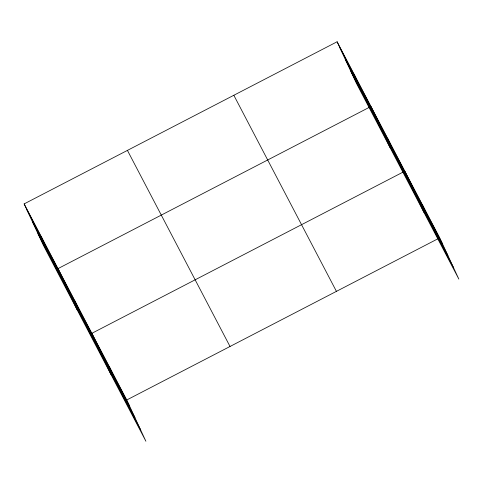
<?xml version="1.0" encoding="UTF-8"?>
<svg xmlns="http://www.w3.org/2000/svg" width="483" height="483" viewBox="0 0 483 483"><rect width="100%" height="100%" fill="white"/><g stroke="black" fill="none" stroke-linecap="round" stroke-linejoin="round"><path stroke-width="0.72" d="M24.15 203.898L126.745 399.984L145.89 441.233L43.295 245.147L24.15 203.898L337.11 41.767L439.705 237.853L458.85 279.102L356.255 83.016L337.11 41.767M368.982 107.504L58.008 268.608L77.153 309.857M402.834 172.214L91.861 333.318L111.005 374.56M126.745 399.984L437.719 238.886M339.935 47.853L442.531 243.939M345.321 59.457L447.916 255.543M350.869 71.412L453.465 267.497M233.832 95.272L336.428 291.358M127.427 150.394L230.023 346.48M26.976 209.984L129.565 406.07M32.361 221.588L134.956 417.674M37.909 233.543L140.505 429.629M422.263 204.52L425.088 210.606M404.82 171.187L423.971 212.429M387.897 138.832L390.717 144.912M370.968 106.477L390.113 147.726M354.039 74.122L356.865 80.208M109.303 366.651L112.128 372.737M74.931 300.963L77.757 307.043M41.079 236.253L43.905 242.339"/></g></svg>
